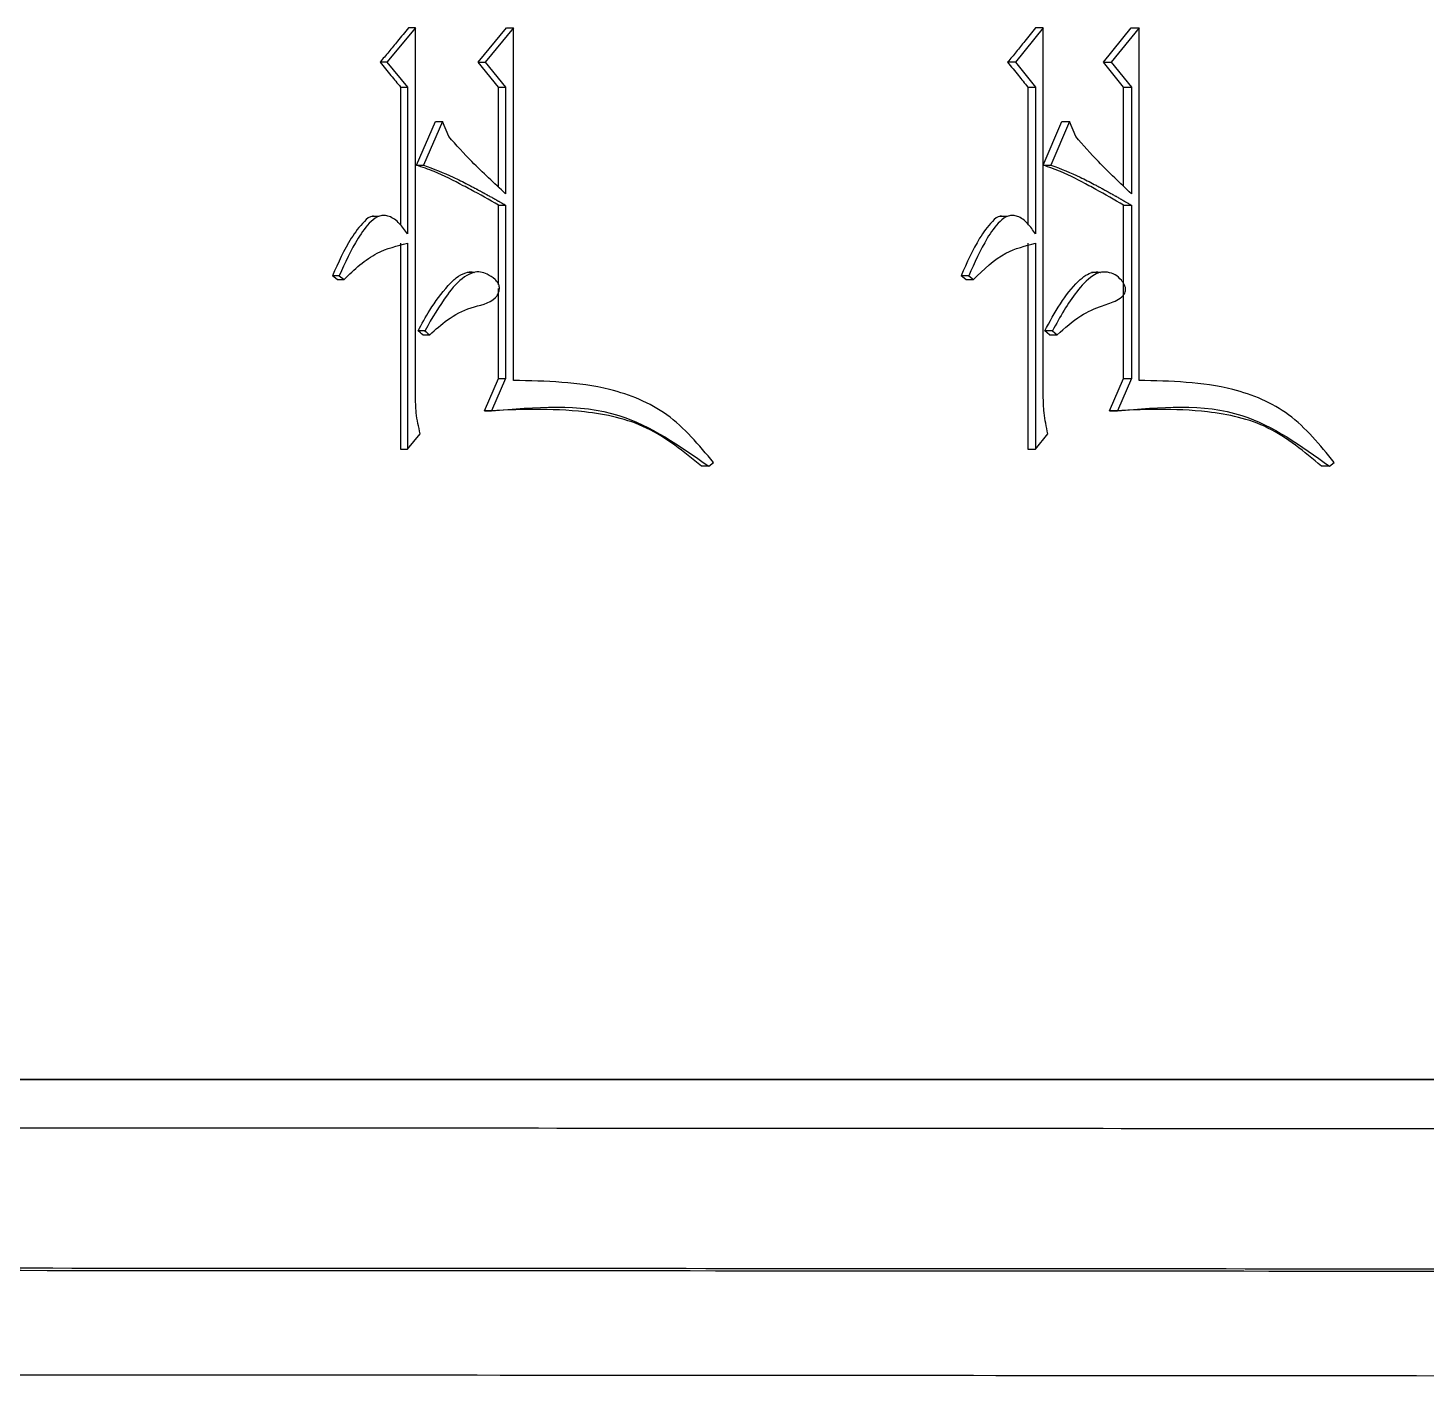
# Model space of a CAD drawing. Header units: millimetres. Extents: x 2180 to 4616, y 795 to 2518.
# Drawn here: x 3014.93 to 3022.87, y 1013.17 to 1020.91 of the extents above; entities that cross this region are included whole.
import ezdxf

# ---------------------------------------------------------------- set-up
doc = ezdxf.new("R2010")
doc.units = ezdxf.units.MM

msp = doc.modelspace()

# ---------------------------------------------------------------- linework, layer by layer
at = {"color": 7, "linetype": 'Continuous', "lineweight": 25}
for p, q in [((3017.1259, 1020.905), (3016.9638, 1020.7103)), ((3017.1259, 1020.905), (3017.0866, 1020.905)), ((3017.1259, 1018.8172), (3017.1259, 1020.905)), ((3017.4817, 1020.7103), (3017.643, 1020.905)), ((3017.6831, 1020.905), (3017.5215, 1020.7103)), ((3017.643, 1020.905), (3017.6831, 1020.905)), ((3017.6831, 1018.9038), (3017.6831, 1020.905)), ((3020.6911, 1020.905), (3020.5328, 1020.7103)), ((3020.6911, 1020.905), (3020.6472, 1020.905)), ((3020.6912, 1018.8172), (3020.6911, 1020.905)), ((3021.0331, 1020.7103), (3021.1906, 1020.905)), ((3021.2353, 1020.905), (3021.0775, 1020.7103)), ((3021.1906, 1020.905), (3021.2353, 1020.905)), ((3021.2353, 1018.9038), (3021.2353, 1020.905)), ((3016.9638, 1020.7103), (3016.9247, 1020.7103)), ((3016.9638, 1020.7103), (3017.0809, 1020.5696)), ((3017.4817, 1020.7103), (3017.5215, 1020.7103)), ((3017.5982, 1020.5696), (3017.4817, 1020.7103)), ((3017.5215, 1020.7103), (3017.6382, 1020.5696)), ((3020.5328, 1020.7103), (3020.489, 1020.7103)), ((3020.5328, 1020.7103), (3020.6472, 1020.5697)), ((3021.0331, 1020.7103), (3021.0775, 1020.7103)), ((3021.1469, 1020.5697), (3021.0331, 1020.7103)), ((3021.0775, 1020.7103), (3021.1915, 1020.5697)), ((3017.0416, 1020.5696), (3017.0809, 1020.5696)), ((3017.0416, 1020.5696), (3017.0416, 1019.7859)), ((3017.0809, 1020.5696), (3017.0809, 1019.7367)), ((3017.5982, 1020.5696), (3017.6382, 1020.5696)), ((3017.5982, 1020.0011), (3017.5982, 1020.5696)), ((3017.6382, 1020.5696), (3017.6382, 1019.9639)), ((3020.6033, 1020.5697), (3020.6472, 1020.5697)), ((3020.6033, 1020.5697), (3020.6033, 1019.793)), ((3020.6472, 1020.5697), (3020.6472, 1019.7367)), ((3021.1469, 1020.5697), (3021.1915, 1020.5697)), ((3021.1469, 1020.0065), (3021.1469, 1020.5697)), ((3021.1915, 1020.5697), (3021.1915, 1019.9639)), ((3017.1315, 1020.1261), (3017.2393, 1020.3749)), ((3017.2789, 1020.3749), (3017.1709, 1020.1261)), ((3017.2393, 1020.3749), (3017.2789, 1020.3749)), ((3017.3148, 1020.2884), (3017.2789, 1020.3749)), ((3020.6911, 1020.1263), (3020.7964, 1020.375)), ((3020.8406, 1020.375), (3020.7351, 1020.1262)), ((3020.7964, 1020.375), (3020.8406, 1020.375)), ((3020.8757, 1020.2884), (3020.8406, 1020.375)), ((3017.1315, 1020.1261), (3017.1709, 1020.1261)), ((3020.6911, 1020.1262), (3020.7351, 1020.1262)), ((3017.5982, 1019.899), (3017.6382, 1019.899)), ((3017.5982, 1019.447), (3017.5982, 1019.899)), ((3017.6382, 1019.899), (3017.6382, 1018.9146)), ((3021.1469, 1019.899), (3021.1915, 1019.899)), ((3021.1469, 1018.9146), (3021.1469, 1019.899)), ((3021.1915, 1019.899), (3021.1915, 1018.9146)), ((3016.917, 1019.8355), (3016.8777, 1019.8355)), ((3020.4871, 1019.8355), (3020.4431, 1019.8355)), ((3017.0416, 1019.6826), (3017.0416, 1018.5143)), ((3017.0809, 1019.6826), (3017.0809, 1018.5143)), ((3020.6033, 1019.6826), (3020.6033, 1018.5144)), ((3020.6472, 1019.6826), (3020.6472, 1018.5144)), ((3016.6933, 1019.4987), (3016.6545, 1019.4987)), ((3016.6816, 1019.4771), (3016.6545, 1019.4987)), ((3016.6816, 1019.4771), (3016.7204, 1019.4771)), ((3016.6933, 1019.4987), (3016.7204, 1019.4771)), ((3017.4592, 1019.5173), (3017.419, 1019.5173)), ((3020.2684, 1019.4987), (3020.225, 1019.4987)), ((3020.2514, 1019.4771), (3020.225, 1019.4987)), ((3020.2514, 1019.4771), (3020.2949, 1019.4771)), ((3020.2684, 1019.4987), (3020.2949, 1019.4771)), ((3021.0105, 1019.5162), (3020.9656, 1019.5162)), ((3017.5982, 1018.9146), (3017.5982, 1019.4261)), ((3017.1799, 1019.185), (3017.1405, 1019.185)), ((3017.1674, 1019.1635), (3017.2068, 1019.1635)), ((3020.7262, 1019.1634), (3020.6999, 1019.185)), ((3020.7439, 1019.1851), (3020.7703, 1019.1634)), ((3017.5176, 1018.7308), (3017.5982, 1018.9146)), ((3017.6382, 1018.9146), (3017.5575, 1018.7308)), ((3017.5982, 1018.9146), (3017.6382, 1018.9146)), ((3021.0681, 1018.7308), (3021.1469, 1018.9146)), ((3021.1915, 1018.9146), (3021.1127, 1018.7308)), ((3021.1469, 1018.9146), (3021.1915, 1018.9146)), ((3017.5176, 1018.7308), (3017.5575, 1018.7308)), ((3021.0681, 1018.7308), (3021.1127, 1018.7308)), ((3017.0809, 1018.5143), (3017.1529, 1018.6009)), ((3020.6472, 1018.5144), (3020.7175, 1018.6009)), ((3017.0416, 1018.5143), (3017.0809, 1018.5143)), ((3020.6033, 1018.5144), (3020.6472, 1018.5144)), ((3018.7917, 1018.417), (3018.7502, 1018.417)), ((3018.7917, 1018.417), (3018.8184, 1018.4386)), ((3022.3172, 1018.417), (3022.2711, 1018.417)), ((3022.3172, 1018.417), (3022.3433, 1018.4387))]:
    msp.add_line(p, q, dxfattribs=at)
at = {"color": 7, "linetype": 'Continuous', "lineweight": 25, "flags": 128}
for points in [[(3017.1674, 1019.1634), (3017.1606, 1019.1689), (3017.1537, 1019.1744), (3017.1405, 1019.185)], [(3017.1799, 1019.185), (3017.1868, 1019.1795), (3017.1968, 1019.1715), (3017.2069, 1019.1634)], [(3020.7439, 1019.1851), (3020.7276, 1019.1851), (3020.7137, 1019.1851), (3020.6999, 1019.185)], [(3020.7262, 1019.1634), (3020.7425, 1019.1634), (3020.7564, 1019.1634), (3020.7703, 1019.1634)]]:
    msp.add_lwpolyline(points, dxfattribs=at)
at = {"color": 7, "linetype": 'Continuous', "lineweight": 25}
for points, knots in [([(3017.0866, 1020.905), (3017.0658, 1020.88), (3017.0285, 1020.8351), (3016.9745, 1020.7701), (3016.9413, 1020.7302), (3016.9247, 1020.7103)], [0, 0, 0, 0, 0.384798, 0.692399, 1, 1, 1, 1]), ([(3020.6472, 1020.905), (3020.6269, 1020.88), (3020.5904, 1020.8351), (3020.5377, 1020.7702), (3020.5052, 1020.7302), (3020.489, 1020.7103)], [0, 0, 0, 0, 0.384798, 0.692399, 1, 1, 1, 1]), ([(3016.9247, 1020.7103), (3016.9351, 1020.6978), (3016.9558, 1020.6728), (3016.9948, 1020.6259), (3017.0234, 1020.5915), (3017.0416, 1020.5696)], [0, 0, 0, 0, 0.2664015, 0.5328029, 1, 1, 1, 1]), ([(3020.489, 1020.7103), (3020.4991, 1020.6978), (3020.5194, 1020.6728), (3020.5575, 1020.6259), (3020.5855, 1020.5916), (3020.6033, 1020.5697)], [0, 0, 0, 0, 0.266401, 0.532803, 1, 1, 1, 1]), ([(3017.6382, 1019.9639), (3017.6059, 1019.9938), (3017.5413, 1020.0538), (3017.431, 1020.1592), (3017.3581, 1020.2403), (3017.3148, 1020.2884)], [0, 0, 0, 0, 0.28957, 0.579171, 1, 1, 1, 1]), ([(3021.1915, 1019.9639), (3021.16, 1019.9939), (3021.0968, 1020.0538), (3020.9892, 1020.1592), (3020.9179, 1020.2403), (3020.8757, 1020.2884)], [0, 0, 0, 0, 0.28957, 0.579171, 1, 1, 1, 1]), ([(3017.5982, 1019.899), (3017.545, 1019.9292), (3017.4784, 1019.967), (3017.3568, 1020.0312), (3017.2568, 1020.0834), (3017.1654, 1020.1146), (3017.1315, 1020.1261)], [0, 0, 0, 0, 0.352069, 0.440085, 0.792293, 1, 1, 1, 1]), ([(3017.1709, 1020.1261), (3017.2281, 1020.1049), (3017.3138, 1020.073), (3017.3991, 1020.0295), (3017.433, 1020.0119), (3017.4465, 1020.0049), (3017.46, 1019.9977), (3017.4718, 1019.9914), (3017.4802, 1019.9869), (3017.487, 1019.9833), (3017.4937, 1019.9796), (3017.5004, 1019.976), (3017.5071, 1019.9723), (3017.5155, 1019.9677), (3017.5222, 1019.964), (3017.5289, 1019.9603), (3017.5356, 1019.9566), (3017.5423, 1019.9529), (3017.5506, 1019.9483), (3017.5573, 1019.9446), (3017.5656, 1019.9399), (3017.5723, 1019.9361), (3017.579, 1019.9324), (3017.5857, 1019.9287), (3017.5923, 1019.9249), (3017.6007, 1019.9202), (3017.6073, 1019.9164), (3017.6156, 1019.9117), (3017.6223, 1019.908), (3017.6304, 1019.9034), (3017.6351, 1019.9007), (3017.6382, 1019.899)], [0, 0, 0, 0, 0.353012, 0.528911, 0.550896, 0.572881, 0.61685, 0.638835, 0.649827, 0.671812, 0.682805, 0.693797, 0.715782, 0.726774, 0.748759, 0.759751, 0.770744, 0.792728, 0.803721, 0.825705, 0.836698, 0.858683, 0.869675, 0.880667, 0.902652, 0.913644, 0.935629, 0.946622, 0.968606, 0.979599, 1, 1, 1, 1]), ([(3021.1469, 1019.899), (3021.0949, 1019.9292), (3021.0299, 1019.967), (3020.9112, 1020.0312), (3020.8135, 1020.0835), (3020.7242, 1020.1146), (3020.6911, 1020.1262)], [0, 0, 0, 0, 0.352069, 0.440085, 0.792293, 1, 1, 1, 1]), ([(3020.7351, 1020.1262), (3020.791, 1020.1049), (3020.8747, 1020.0731), (3020.9579, 1020.0295), (3020.9911, 1020.012), (3021.0043, 1020.0049), (3021.0175, 1019.9978), (3021.029, 1019.9915), (3021.0372, 1019.9869), (3021.0438, 1019.9833), (3021.0504, 1019.9797), (3021.0569, 1019.976), (3021.0635, 1019.9723), (3021.0717, 1019.9677), (3021.0782, 1019.9641), (3021.0847, 1019.9604), (3021.0913, 1019.9567), (3021.0978, 1019.953), (3021.106, 1019.9483), (3021.1125, 1019.9446), (3021.1206, 1019.9399), (3021.1272, 1019.9362), (3021.1337, 1019.9324), (3021.1402, 1019.9287), (3021.1467, 1019.9249), (3021.1548, 1019.9202), (3021.1613, 1019.9165), (3021.1695, 1019.9118), (3021.176, 1019.908), (3021.1839, 1019.9034), (3021.1885, 1019.9007), (3021.1915, 1019.899)], [0, 0, 0, 0, 0.353012, 0.528911, 0.550896, 0.572881, 0.61685, 0.638835, 0.649827, 0.671812, 0.682805, 0.693797, 0.715782, 0.726774, 0.748759, 0.759751, 0.770744, 0.792728, 0.803721, 0.825706, 0.836698, 0.858683, 0.869675, 0.880667, 0.902652, 0.913645, 0.935629, 0.946622, 0.968606, 0.979599, 1, 1, 1, 1]), ([(3017.0809, 1019.7367), (3017.0663, 1019.7569), (3017.0375, 1019.7967), (3016.9906, 1019.8334), (3016.9497, 1019.8425), (3016.9125, 1019.8377), (3016.8565, 1019.7952), (3016.7765, 1019.6813), (3016.7264, 1019.5713), (3016.6933, 1019.4987)], [0, 0, 0, 0, 0.120783, 0.237942, 0.284243, 0.33082, 0.424981, 0.62081, 1, 1, 1, 1]), ([(3020.6472, 1019.7367), (3020.6329, 1019.7569), (3020.6048, 1019.7967), (3020.5589, 1019.8335), (3020.519, 1019.8426), (3020.4826, 1019.8378), (3020.4279, 1019.7952), (3020.3498, 1019.6813), (3020.3007, 1019.5713), (3020.2684, 1019.4987)], [0, 0, 0, 0, 0.120818, 0.238007, 0.284295, 0.33086, 0.424999, 0.620775, 1, 1, 1, 1]), ([(3016.8863, 1019.8378), (3016.8853, 1019.8377), (3016.866, 1019.8354), (3016.818, 1019.7925), (3016.7373, 1019.6831), (3016.6874, 1019.572), (3016.6545, 1019.4987)], [0, 0, 0, 0, 0.0072694, 0.1468887, 0.4373793, 1, 1, 1, 1]), ([(3020.4515, 1019.8378), (3020.4506, 1019.8377), (3020.4317, 1019.8354), (3020.3848, 1019.7925), (3020.3059, 1019.6831), (3020.2572, 1019.572), (3020.225, 1019.4987)], [0, 0, 0, 0, 0.007364, 0.146944, 0.437347, 1, 1, 1, 1]), ([(3016.7204, 1019.4771), (3016.78, 1019.5341), (3016.8854, 1019.6351), (3017.0217, 1019.6682), (3017.0809, 1019.6826)], [0, 0, 0, 0, 0.5653913, 1, 1, 1, 1]), ([(3020.2949, 1019.4771), (3020.3532, 1019.5342), (3020.4562, 1019.6351), (3020.5893, 1019.6682), (3020.6472, 1019.6826)], [0, 0, 0, 0, 0.565391, 1, 1, 1, 1]), ([(3017.1405, 1019.185), (3017.1621, 1019.2249), (3017.212, 1019.3166), (3017.2863, 1019.4168), (3017.3561, 1019.4891), (3017.4036, 1019.5148), (3017.4413, 1019.5231), (3017.4575, 1019.5181), (3017.4618, 1019.5168)], [0, 0, 0, 0, 0.274296, 0.631438, 0.760854, 0.891795, 0.971189, 1, 1, 1, 1]), ([(3017.2068, 1019.1635), (3017.2399, 1019.1928), (3017.3114, 1019.2563), (3017.4373, 1019.3258), (3017.5513, 1019.339), (3017.5947, 1019.3912), (3017.6025, 1019.4136), (3017.6033, 1019.4368), (3017.5947, 1019.4597), (3017.572, 1019.4852), (3017.5378, 1019.5063), (3017.4957, 1019.5227), (3017.4497, 1019.5179), (3017.3796, 1019.481), (3017.284, 1019.3677), (3017.2192, 1019.2569), (3017.1803, 1019.1858), (3017.1799, 1019.185)], [0, 0, 0, 0, 0.117809, 0.254848, 0.391031, 0.410857, 0.430654, 0.450876, 0.468611, 0.491916, 0.540003, 0.576761, 0.613939, 0.66464, 0.78945, 0.997759, 1, 1, 1, 1]), ([(3020.6999, 1019.185), (3020.7281, 1019.2376), (3020.7828, 1019.3393), (3020.8637, 1019.4445), (3020.9289, 1019.5013), (3020.9702, 1019.5197), (3021.0003, 1019.5221), (3021.0149, 1019.517), (3021.0166, 1019.5164)], [0, 0, 0, 0, 0.360577, 0.697912, 0.810602, 0.899188, 0.988121, 1, 1, 1, 1]), ([(3020.7703, 1019.1634), (3020.8135, 1019.202), (3020.8915, 1019.2717), (3021.0117, 1019.3259), (3021.0971, 1019.3491), (3021.1391, 1019.3781), (3021.1542, 1019.3987), (3021.1592, 1019.4125), (3021.1591, 1019.4282), (3021.1521, 1019.4498), (3021.1328, 1019.4779), (3021.1001, 1019.506), (3021.056, 1019.5208), (3021.0109, 1019.5201), (3020.9473, 1019.4857), (3020.8802, 1019.4101), (3020.8064, 1019.3025), (3020.765, 1019.2247), (3020.7439, 1019.1851)], [0, 0, 0, 0, 0.156027, 0.282026, 0.363634, 0.404884, 0.41922, 0.430594, 0.442017, 0.458331, 0.488158, 0.530974, 0.573109, 0.616801, 0.655305, 0.770242, 0.882988, 1, 1, 1, 1]), ([(3018.8184, 1018.4386), (3018.7359, 1018.5374), (3018.5736, 1018.7317), (3018.167, 1018.8941), (3017.8663, 1018.9001), (3017.6831, 1018.9038)], [0, 0, 0, 0, 0.2878172, 0.565935, 1, 1, 1, 1]), ([(3022.3433, 1018.4387), (3022.2628, 1018.5375), (3022.1045, 1018.7317), (3021.7078, 1018.8941), (3021.4142, 1018.9001), (3021.2353, 1018.9038)], [0, 0, 0, 0, 0.287817, 0.565935, 1, 1, 1, 1]), ([(3017.1529, 1018.6009), (3017.144, 1018.6406), (3017.128, 1018.7118), (3017.1265, 1018.7849), (3017.1259, 1018.8172)], [0, 0, 0, 0, 0.558835, 1, 1, 1, 1]), ([(3020.7175, 1018.6009), (3020.7088, 1018.6407), (3020.6931, 1018.7118), (3020.6918, 1018.785), (3020.6912, 1018.8172)], [0, 0, 0, 0, 0.558835, 1, 1, 1, 1]), ([(3018.7502, 1018.417), (3018.6503, 1018.4987), (3018.4529, 1018.6603), (3018.0175, 1018.7519), (3017.7072, 1018.7388), (3017.5176, 1018.7308)], [0, 0, 0, 0, 0.284866, 0.563033, 1, 1, 1, 1]), ([(3017.5575, 1018.7308), (3017.8064, 1018.7534), (3018.2534, 1018.7939), (3018.6264, 1018.5327), (3018.7917, 1018.417)], [0, 0, 0, 0, 0.55707, 1, 1, 1, 1]), ([(3022.2711, 1018.417), (3022.1737, 1018.4988), (3021.9811, 1018.6603), (3021.5562, 1018.752), (3021.2533, 1018.7388), (3021.0681, 1018.7308)], [0, 0, 0, 0, 0.284866, 0.563033, 1, 1, 1, 1]), ([(3021.1127, 1018.7308), (3021.3557, 1018.7534), (3021.7921, 1018.7939), (3022.156, 1018.5327), (3022.3172, 1018.417)], [0, 0, 0, 0, 0.55707, 1, 1, 1, 1]), ([(3039.7919, 1014.9358), (3039.0547, 1014.9358), (3037.4007, 1014.9358), (3033.551, 1014.9358), (3029.3113, 1014.9358), (3023.7106, 1014.9357), (3017.8587, 1014.9357), (3011.7273, 1014.9356), (3005.332, 1014.9355), (3001.3382, 1014.9355), (2998.6339, 1014.9354)], [0, 0, 0, 0, 0.0675233, 0.1515081, 0.3196482, 0.4036328, 0.5717715, 0.7399066, 0.8238912, 1, 1, 1, 1]), ([(2998.7421, 1014.9355), (2999.3884, 1014.9355), (3002.6238, 1014.9355), (3008.3757, 1014.9356), (3014.5753, 1014.9356), (3020.5847, 1014.9357), (3025.2242, 1014.9357), (3030.7614, 1014.9358), (3034.9698, 1014.9358), (3039.9043, 1014.9358), (3044.502, 1014.9359), (3048.597, 1014.9359), (3052.2787, 1014.936), (3054.8871, 1014.936), (3057.6972, 1014.9361), (3059.5676, 1014.9361), (3061.5958, 1014.9362), (3062.3521, 1014.9363), (3062.8808, 1014.9364)], [0, 0, 0, 0, 0.020124, 0.100733, 0.181328, 0.221587, 0.302184, 0.342442, 0.423039, 0.463298, 0.543894, 0.624491, 0.664749, 0.745346, 0.785604, 0.8662, 0.906458, 1, 1, 1, 1]), ([(2991.6031, 1014.6674), (2992.8754, 1014.6674), (2995.2017, 1014.6673), (2998.5652, 1014.6669), (3001.6984, 1014.6663), (3004.8145, 1014.6656), (3007.9083, 1014.6647), (3010.9737, 1014.6636), (3014.0053, 1014.6623), (3018.2592, 1014.6602), (3023.7996, 1014.6568), (3030.5436, 1014.6516), (3037.2712, 1014.645), (3042.9921, 1014.6376), (3047.7127, 1014.63), (3051.5154, 1014.6226), (3054.9495, 1014.6143), (3057.9079, 1014.6053), (3060.3614, 1014.5956), (3061.4069, 1014.5887), (3061.9387, 1014.5852)], [0, 0, 0, 0, 0.037781, 0.069081, 0.100468, 0.131943, 0.163506, 0.195157, 0.226895, 0.258722, 0.330934, 0.408983, 0.49287, 0.582593, 0.645672, 0.711347, 0.779618, 0.850484, 0.923944, 1, 1, 1, 1]), ([(3062.6948, 1013.7861), (3062.1951, 1013.7894), (3061.2092, 1013.7959), (3058.9287, 1013.8052), (3056.1679, 1013.8138), (3052.9395, 1013.8218), (3049.3288, 1013.8292), (3044.7828, 1013.8369), (3039.1797, 1013.8446), (3032.461, 1013.8518), (3025.5584, 1013.8575), (3018.6289, 1013.862), (3011.8048, 1013.8653), (3005.1948, 1013.8675), (2998.8849, 1013.8688), (2994.3806, 1013.8693), (2991.9979, 1013.8693), (2991.6031, 1013.8693)], [0, 0, 0, 0, 0.07139, 0.140843, 0.208359, 0.273937, 0.337578, 0.399281, 0.488173, 0.572709, 0.652888, 0.72871, 0.800173, 0.867277, 0.930021, 0.988406, 1, 1, 1, 1]), ([(3063.2316, 1013.7721), (3062.5067, 1013.7767), (3061.0569, 1013.7858), (3057.2667, 1013.7987), (3052.3685, 1013.8108), (3046.3279, 1013.8218), (3039.2799, 1013.8315), (3031.3371, 1013.8398), (3022.6373, 1013.8465), (3013.3304, 1013.8515), (3004.8886, 1013.8543), (2997.6085, 1013.8557), (2993.6049, 1013.8559), (2991.6031, 1013.856)], [0, 0, 0, 0, 0.0981345, 0.196269, 0.2944034, 0.3925379, 0.4906723, 0.5888066, 0.686941, 0.7850753, 0.8832097, 0.9416048, 1, 1, 1, 1]), ([(2973.216, 1013.2644), (2976.2407, 1013.2653), (2982.2771, 1013.267), (2991.4302, 1013.2673), (3000.4722, 1013.266), (3009.2995, 1013.263), (3017.7917, 1013.2583), (3024.6362, 1013.2531), (3030.0933, 1013.248), (3034.4461, 1013.2434), (3038.904, 1013.2378), (3043.3826, 1013.2313), (3047.5164, 1013.2241), (3051.2568, 1013.2163), (3054.5751, 1013.2081), (3057.6104, 1013.1991), (3060.2625, 1013.1892), (3062.4975, 1013.1785), (3063.4754, 1013.171), (3063.9746, 1013.1671)], [0, 0, 0, 0, 0.074691, 0.149062, 0.223115, 0.296848, 0.370262, 0.443356, 0.483243, 0.526636, 0.573536, 0.623941, 0.677851, 0.725458, 0.775499, 0.827974, 0.882883, 0.940225, 1, 1, 1, 1])]:
    msp.add_open_spline(points, degree=3, knots=knots, dxfattribs=at)

doc.saveas('drawing.dxf')
